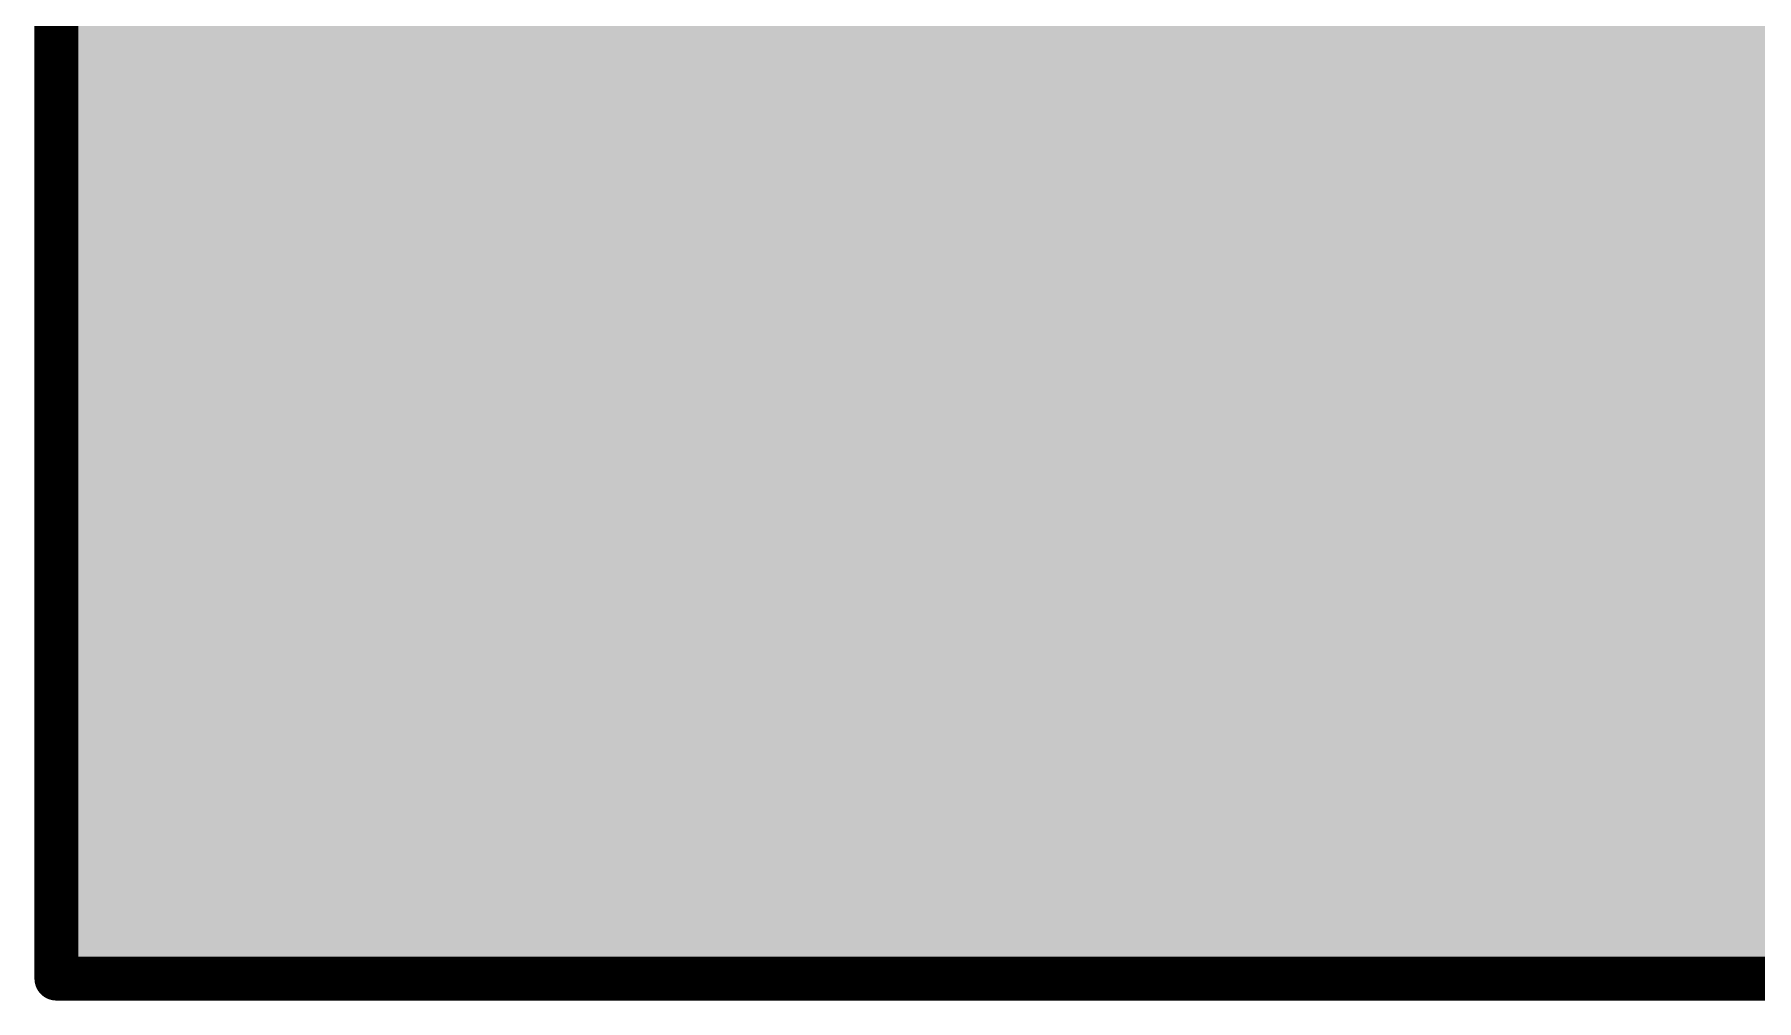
# Model space of a CAD drawing. Header units: inches. Extents: x -2 to 343, y -53 to 63.
# Drawn here: x -1.767 to 3.23, y -28.515 to -25.714 of the extents above; entities that cross this region are included whole.
import ezdxf

# ---------------------------------------------------------------- set-up
doc = ezdxf.new("R2010")
doc.units = ezdxf.units.IN
doc.layers.add('Keep-Out Layer', color=6, linetype='Continuous')
doc.layers.add('Top Overlay', color=2, linetype='Continuous')

# ---------------------------------------------------------------- blocks, each defined once
blk = doc.blocks.new('38_SMD_M______101')
at = {"layer": 'Keep-Out Layer'}
blk.add_hatch(color=6, dxfattribs=at).paths.add_polyline_path([(-9.0389, 10.2874), (9.0459, 10.2874), (9.0459, 16.3834), (-9.0389, 16.3834)])
at = {"layer": 'Top Overlay'}
for points in [[(-7.8994, 15.2115), (-5.4356, 15.2115), (-5.4356, 15.7449), (-7.8994, 15.7449)], [(-7.8959, 11.5828), (-7.1847, 11.5828), (-7.1847, 15.7484), (-7.8959, 15.7484)]]:
    blk.add_hatch(color=2, dxfattribs=at).paths.add_polyline_path(points)
for points in [[(-9.0956, 16.434, 0.127, 0.127, 0), (-9.0956, 10.244, 0.127, 0.127, 0)], [(-9.0956, 16.434, 0.127, 0.127, 0), (9.091, 16.434, 0.127, 0.127, 0)]]:
    blk.add_lwpolyline(points, format="xyseb", dxfattribs=at)
blk.add_lwpolyline([(-9.1274, 16.434, 0.0635, 0.0635, 1), (-9.0639, 16.434, 0.0635, 0.0635, 1)], format="xyseb", close=True, dxfattribs=at)
blk.add_lwpolyline([(-9.1274, 16.434, 0.0635, 0.0635, 1), (-9.0639, 16.434, 0.0635, 0.0635, 1)], format="xyseb", close=True, dxfattribs=at)

msp = doc.modelspace()

# ---------------------------------------------------------------- block references
at = {"rotation": 90}
msp.add_blockref('38_SMD_M______101', (14.7307, -19.356), dxfattribs=at)

doc.saveas('drawing.dxf')
